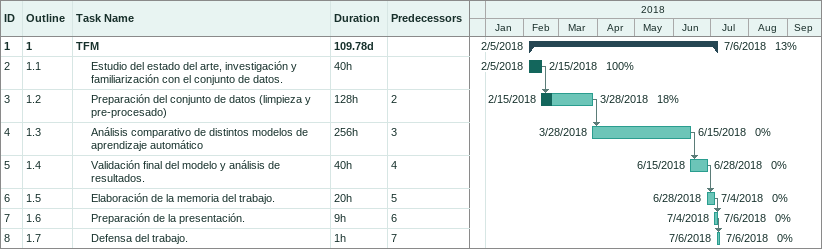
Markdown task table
| ID | WBS | Task | Duration | Start | Finish | Predecessors | % complete |
|---|---|---|---|---|---|---|---|
| 1 | 1 | **TFM** | 109.78d | 2018-02-05 | 2018-07-06 |  | 13 |
| 2 | 1.1 | Estudio del estado del arte, investigación y familiarización con el conjunto de datos. | 40h | 2018-02-05 | 2018-02-15 |  | 100 |
| 3 | 1.2 | Preparación del conjunto de datos (limpieza y pre-procesado) | 128h | 2018-02-15 | 2018-03-28 | 2 | 18 |
| 4 | 1.3 | Análisis comparativo de distintos modelos de aprendizaje automático | 256h | 2018-03-28 | 2018-06-15 | 3 | 0 |
| 5 | 1.4 | Validación final del modelo y análisis de resultados. | 40h | 2018-06-15 | 2018-06-28 | 4 | 0 |
| 6 | 1.5 | Elaboración de la memoria del trabajo. | 20h | 2018-06-28 | 2018-07-04 | 5 | 0 |
| 7 | 1.6 | Preparación de la presentación. | 9h | 2018-07-04 | 2018-07-06 | 6 | 0 |
| 8 | 1.7 | Defensa del trabajo. | 1h | 2018-07-06 | 2018-07-06 | 7 | 0 |
